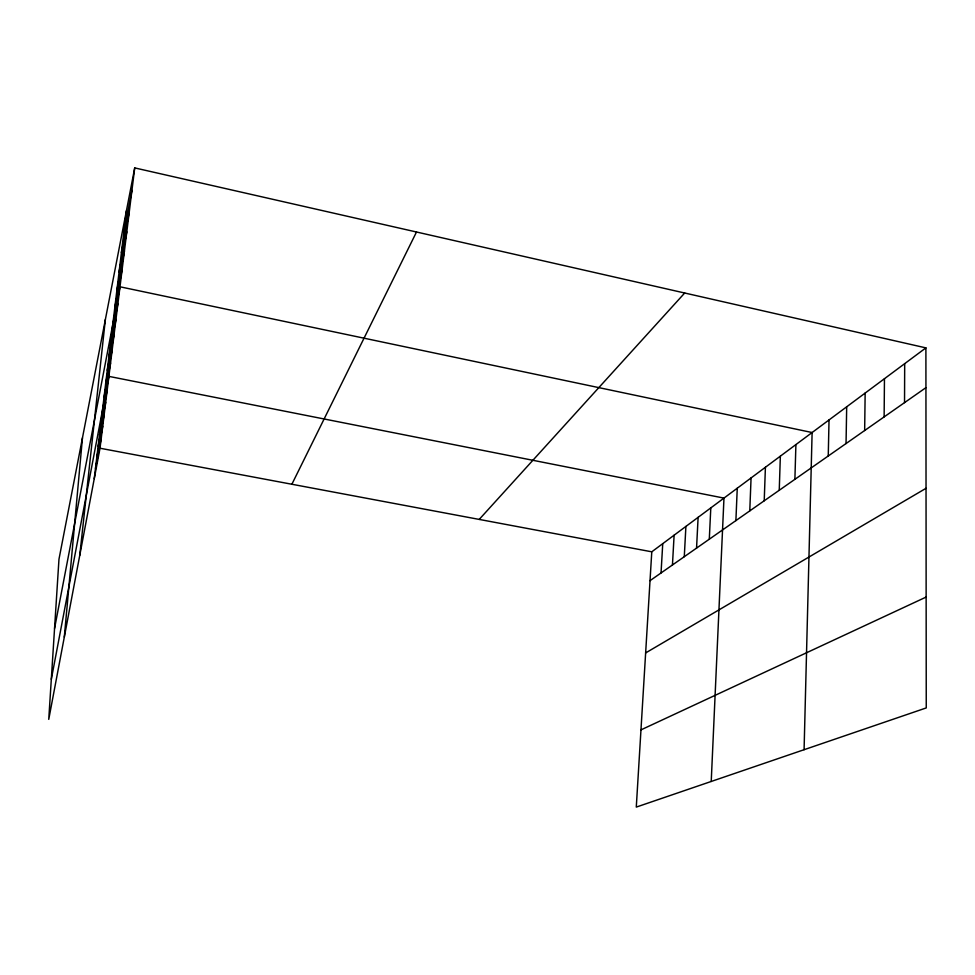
<?xml version="1.0" encoding="UTF-8"?>
<svg xmlns="http://www.w3.org/2000/svg" width="975" height="975" viewBox="0 0 975 975"><rect width="100%" height="100%" fill="white"/><g stroke="black" fill="none" stroke-linecap="round" stroke-linejoin="round"><path stroke-width="1.46" d="M904.532 402.626L904.69 363.663M884.13 416.898L884.459 378.702M864.654 430.523L865.154 393.071M846.044 443.54L846.69 406.807M828.25 455.995L829.03 419.945M804.082 749.702L812.114 432.534L119.998 286.796L54.563 628.363M794.893 479.322L795.905 444.588M779.244 490.279L780.353 456.166M764.217 500.784L765.412 467.281M749.775 510.888L751.067 477.957M735.893 520.601L737.258 488.219M711.226 781.463L723.974 498.103L108.907 376.387L51.309 679.27M709.3 539.199L710.799 507.902M696.552 548.121L698.112 517.347M684.279 556.701L685.9 526.439M672.445 564.976L674.115 535.202M661.038 572.959L662.744 543.648M925.897 347.88L651.775 551.813L636.285 807.093L926.25 707.923L925.897 347.88L134.721 167.907L58.975 559.211L48.75 719.367L100.011 448.232L134.721 167.907M64.301 637.089L82.461 437.86M79.767 555.323L105.361 319.556M94.246 478.737L126.433 210.746M100.961 422.845L107.274 389.61M99.511 434.947L105.702 402.285M98.109 446.55L104.191 414.448M96.769 457.702L102.753 426.148M95.489 468.427L101.351 437.397M114.757 307.942L122.155 269.356M110.845 340.543L117.938 303.432M109.017 355.741L115.976 319.325M107.274 370.268L114.087 334.535M105.605 384.162L112.296 349.087M104.008 397.483L110.565 363.029M123.849 232.257L131.942 190.357M121.4 252.659L129.309 211.636M119.072 272.025L126.811 231.843M116.866 290.428L124.422 251.062M291.878 484.246L416.496 232.013M479.212 519.419L684.694 293.012M650.033 580.661L925.933 387.66M645.645 652.933L926.031 488.304M640.977 729.873L926.14 597.066M100.011 448.232L651.775 551.813"/></g></svg>
